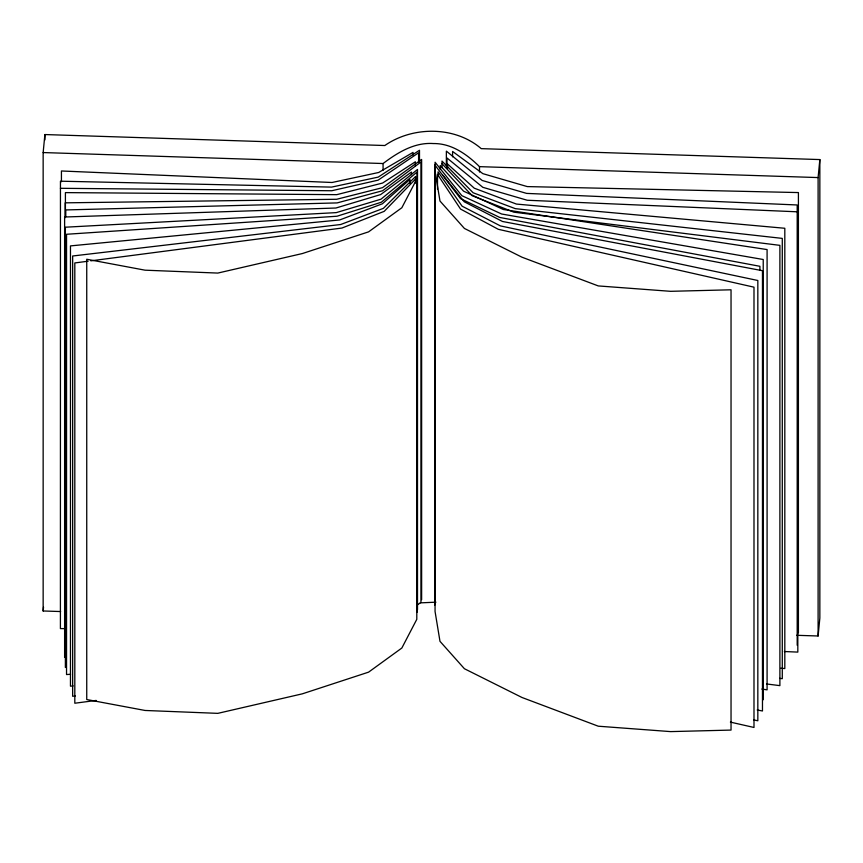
<?xml version="1.0" encoding="UTF-8"?>
<svg xmlns="http://www.w3.org/2000/svg" width="863" height="863" viewBox="0 0 863 863"><rect width="100%" height="100%" fill="white"/><g stroke="black" fill="none" stroke-linecap="round" stroke-linejoin="round"><path stroke-width="1.29" d="M60.615 611.543L43.15 610.982L43.15 152.557L44.898 134.552L384.822 145.523C412.838 126.03 454.984 125.987 481.241 148.641L819.85 159.569L819.85 617.984L818.102 635.988L796.603 635.297M43.15 610.982L43.528 607.12M818.102 635.988L818.102 177.573L819.85 159.569M415.502 179.094L384.218 211.338L341.985 228.037L90.842 260.842M417.746 604.683L420.939 602.288L420.939 162.007L382.622 190.723L337.12 202.913L65.728 209.936L65.728 216.667M43.15 152.557L383.075 163.528C397.616 152.546 414.391 142.201 433.377 143.549C451.651 143.301 467.023 154.38 479.504 166.645L818.102 177.573M88.166 261.198L74.811 262.945L74.811 703.226L96.181 700.432M420.454 602.859L435.955 602.18M75.318 695.966L72.654 696.279L72.654 255.998L340.691 224.509L383.388 208.35L415.588 176.494L415.502 183.129M73.139 685.923L70.464 686.182L70.464 245.901L339.709 219.946L382.395 203.787L409.925 179.45L409.925 183.495M70.55 674.283L66.537 674.553L66.537 234.272L337.045 216.225L381.381 202.222L417.045 172.028L417.045 612.309M60.41 188.307L331.748 190.745L378.102 180.162L418.598 152.794L418.598 162.222M65.782 628.642L60.41 628.588L60.453 181.198L331.586 187.109L378.221 177.109L419.494 150.259L419.494 162.373M784.359 651.533L797.822 652.104L797.822 211.823L527.228 200.248L482.816 187.314L446.991 157.972L446.991 167.4M780.821 668.199L784.812 668.566L784.812 228.274L516.419 204.067L474.262 188.188L447.563 164.024L447.563 168.058M779.613 678.372L782.288 678.674L782.288 238.393L515.276 208.641L473.118 192.751L441.996 161.101L441.996 167.735M766.517 683.96L779.893 685.632L779.893 245.351L513.873 212.179L472.201 195.75L441.996 163.7M761.856 689.052L767.088 689.85L767.088 249.569L503.377 209.515L463.571 191.176L440.227 165.502L440.227 169.536M757.185 709.99L762.471 710.983L762.471 270.702L502.482 221.478L464.208 201.759L442.935 175.275M753.884 719.947L757.833 720.778L757.833 280.497L500.389 225.901L462.104 206.181L438.059 171.856L438.059 175.901M730.389 722.115L753.992 727.466L753.992 287.174L498.253 229.288L460.562 209.073L437.509 174.434L437.509 189.245M435.06 171.187L439.979 201.025L464.413 228.447L521.986 257.206L598.264 285.923L670.594 291.316L731.037 289.795L731.037 730.076L670.594 731.608L598.264 726.204L521.986 697.487L464.413 668.728L439.979 641.317L435.06 611.468L435.081 162.255L461.824 195.664L501.63 214.013L763.226 259.504L763.226 699.785M798.415 632.849L798.415 192.568L527.282 186.591L482.87 173.657L452.59 151.457L452.59 156.839M797.196 645.254L797.196 204.973L526.603 193.398L482.19 180.464L446.365 151.122L446.365 165.933M759.915 270.346L759.915 266.3L499.753 217.454L460.497 198.598L434.736 164.844L434.736 605.125M479.504 166.645L479.504 172.039M421.629 599.731L421.629 159.439L382.503 187.67L336.678 199.277L65.221 202.837L65.221 217.649M417.498 609.731L417.498 169.45L380.993 199.191L336.268 212.622L65.372 227.206L65.372 667.498M415.362 165.825L415.362 161.791L382.589 183.053L336.764 194.66L65.405 192.611L65.405 216.85M413.043 155.07L413.043 152.384L378.674 172.492L332.039 182.492L61.435 170.982L61.435 181.748M411.446 174.736L411.446 172.039L380.648 194.574L335.923 208.015L64.617 217.012L64.617 657.293M383.075 163.528L383.075 170.27M44.898 134.552L44.898 139.946M416.797 179.04L401.845 207.746L368.587 231.856L302.363 253.549L217.81 273.075L145.06 270.184L86.742 259.245L86.742 699.537L145.06 710.465L217.81 713.356L302.363 693.83L368.587 672.148L401.845 648.027L416.797 619.321L416.797 179.04"/></g></svg>
